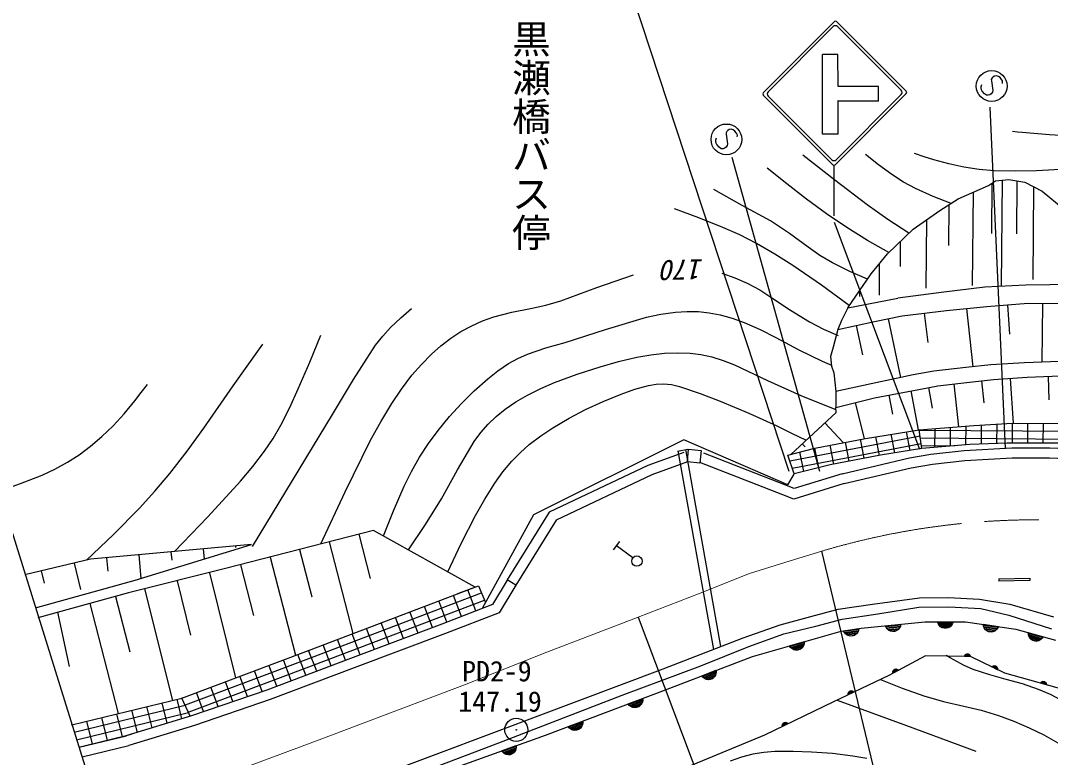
# Model space of a CAD drawing. Units: millimetres, scale not verified. Extents: x 40000 to 680000, y 20000 to 380000.
# Drawn here: x 263813 to 330315, y 287947 to 335540 of the extents above; entities that cross this region are included whole.
import ezdxf
from ezdxf.enums import TextEntityAlignment as Align

# ---------------------------------------------------------------- set-up
doc = ezdxf.new("R2010")
doc.units = ezdxf.units.MM
doc.header["$LTSCALE"] = 1000
doc.linetypes.add('CHAIN', pattern=[18.5, 12, -1.5, 3.5, -1.5])
for name, color, linetype, lineweight in [('M-BGD', 7, 'Continuous', 25), ('M-BMK', 2, 'CHAIN', 13), ('M-STR-STRC', 7, 'Continuous', 25)]:
    doc.layers.add(name, color=color, linetype=linetype, lineweight=lineweight)
doc.layers.add('M-BGD-HTXT', color=7, linetype='Continuous')
doc.layers.add('M-BMK-SRVR', color=7, linetype='Continuous')
doc.styles.add('@ＭＳ ゴシック', font='')
doc.styles.add('ＭＳ ゴシック', font='')
doc.styles.add('ＭＳ 明朝', font='')
doc.styles.get('@ＭＳ ゴシック').set_extended_font_data('@MS Gothic')
doc.styles.get('ＭＳ ゴシック').set_extended_font_data('MS Gothic')
doc.styles.get('ＭＳ 明朝').set_extended_font_data('MS Mincho')

# ---------------------------------------------------------------- blocks, each defined once
blk = doc.blocks.new('BUHIN2')
at = {"color": 3, "linetype": 'Continuous', "lineweight": 25}
for radius in [746, 22.5]:
    blk.add_circle((0, 0), radius, dxfattribs=at)
blk = doc.blocks.new('BUHIN149')
at = {"color": 7, "linetype": 'Continuous', "lineweight": 25}
for p, q in [((96, 326), (-95, -321)), ((1261, -371), (0, 0))]:
    blk.add_line(p, q, dxfattribs=at)
blk.add_circle((1583, -466), 335, dxfattribs=at)
blk = doc.blocks.new('BUHIN175')
at = {"color": 7, "linetype": 'Continuous', "lineweight": 25}
for p, q in [((404, 258), (-323, -354)), ((-264, -386), (425, 194)), ((436, 122), (-193, -408)), ((-118, -426), (438, 42)), ((433, -44), (-30, -434)), ((100, -406), (385, -166))]:
    blk.add_line(p, q, dxfattribs=at)
blk.add_lwpolyline([(382, 322), (426, 208), (445, 97), (441, -50), (396, -167), (330, -271), (211, -371), (97, -418), (-25, -443), (-171, -422), (-280, -386), (-382, -322)], close=True, dxfattribs=at)
blk = doc.blocks.new('BUHIN176')
at = {"color": 7, "linetype": 'Continuous', "lineweight": 25}
for p, q in [((399, 265), (-317, -359)), ((-257, -390), (421, 202)), ((434, 130), (-186, -411)), ((-111, -428), (437, 50)), ((433, -37), (-22, -434)), ((107, -404), (388, -159))]:
    blk.add_line(p, q, dxfattribs=at)
blk.add_lwpolyline([(377, 329), (422, 216), (443, 105), (442, -42), (398, -160), (335, -265), (218, -367), (105, -416), (-18, -444), (-164, -425), (-273, -391), (-377, -329)], close=True, dxfattribs=at)
blk = doc.blocks.new('BUHIN131')
at = {"color": 7, "linetype": 'Continuous', "lineweight": 25}
blk.add_lwpolyline([(593, 400), (576, 480), (529, 548), (449, 618), (315, 696), (185, 732), (52, 723), (-60, 661), (-122, 564), (-156, 497), (-172, 390), (-139, 307), (172, -240), (179, -348), (150, -476), (81, -575), (3, -639), (-103, -681), (-260, -642), (-458, -526), (-537, -462), (-596, -375), (-627, -270), (-630, -136)], dxfattribs=at)
blk.add_circle((0, 0), 995, dxfattribs=at)

msp = doc.modelspace()

# ---------------------------------------------------------------- hatches: boundary and pattern name
at = {"layer": 'M-BGD'}
h = msp.add_hatch(dxfattribs=at)
h.set_pattern_fill('USER', color=256, style=0, pattern_type=2)
h.set_pattern_definition([(359.57, (327867, 309542), (3.755, 499.986), []), (89.57, (327867, 309542), (-1999.94, 15), []), (89.57, (328863, 309034), (-1999.94, 15), [])])
h.paths.add_polyline_path([(321850, 309115), (325368, 309378), (327867, 309542), (331137, 309517), (334639, 309234), (334562, 308152), (331884, 308255), (327532, 308255), (325111, 308152), (322014, 307897)])
h = msp.add_hatch(dxfattribs=at)
h.set_pattern_fill('USER', color=256, style=0, pattern_type=2)
h.set_pattern_definition([(10.864, (315109, 307931), (-94.24, 491.04), []), (100.864, (315109, 307931), (-1964.15, -376.96), []), (100.864, (316185, 307628), (-1964.15, -376.96), [])])
h.paths.add_polyline_path([(313366, 307470), (315109, 307931), (318364, 308555), (321850, 309115), (322014, 307897), (319351, 307470), (316095, 306845), (313761, 306254)])
h = msp.add_hatch(dxfattribs=at)
h.set_pattern_fill('USER', color=256, style=0, pattern_type=2)
h.set_pattern_definition([(20.799, (282414, 294863), (-177.545, 467.416), []), (110.799, (282414, 294863), (-1869.66, -710.18), []), (110.8, (283526, 294751), (-1869.66, -710.18), [])])
h.paths.add_polyline_path([(282414, 294863), (293393, 299034), (293831, 297943), (293778, 297621), (291013, 296560), (285115, 294340), (282943, 293519)])
h = msp.add_hatch(dxfattribs=at)
h.set_pattern_fill('USER', color=256, style=0, pattern_type=2)
h.set_pattern_definition([(20.649, (274233, 291780), (-176.322, 467.88), []), (110.65, (274233, 291780), (-1871.5, -705.3), []), (110.65, (275345, 291665), (-1871.5, -705.3), [])])
h.paths.add_polyline_path([(274233, 291780), (282414, 294863), (282943, 293519), (279708, 292297), (274841, 290634)])
h = msp.add_hatch(dxfattribs=at)
h.set_pattern_fill('USER', color=256, style=0, pattern_type=2)
h.set_pattern_definition([(13.681, (267117, 290048), (-118.26, 485.813), []), (103.68, (267117, 290048), (-1943.25, -473.04), []), (103.68, (268206, 289799), (-1943.25, -473.04), [])])
h.paths.add_polyline_path([(267117, 290048), (274233, 291780), (274765, 290611), (270654, 289345), (267828, 288662), (267593, 288521)])

# ---------------------------------------------------------------- linework, layer by layer
for p, q in [((313448, 306417), (302643, 339226)), ((327420, 307909), (326422, 329953)), ((315433, 306417), (309762, 326692)), ((326307, 324895), (326780, 325199)), ((326780, 325199), (327624, 325266)), ((327202, 325233), (327140, 318401)), ((327624, 325266), (328670, 325098)), ((324349, 324017), (326307, 324895)), ((326543, 325047), (326514, 321784)), ((328147, 325182), (328116, 321766)), ((328670, 325098), (329785, 324524)), ((329228, 324811), (329173, 318818)), ((323167, 323274), (324349, 324017)), ((325328, 324456), (325273, 318436)), ((329785, 324524), (331135, 323409)), ((321445, 322059), (323167, 323274)), ((323758, 323646), (323734, 321019)), ((322306, 322667), (322266, 318266)), ((319790, 320472), (321445, 322059)), ((320618, 321265), (320603, 319666)), ((318744, 319189), (319790, 320472)), ((319267, 319830), (319249, 317804)), ((317224, 316994), (318744, 319189)), ((317984, 318091), (317981, 317721)), ((323437, 318007), (320466, 317602)), ((326071, 318311), (323437, 318007)), ((328738, 318446), (326071, 318311)), ((332486, 318514), (328738, 318446)), ((317224, 316994), (320466, 317602)), ((326206, 317080), (328873, 317282)), ((328873, 317282), (332587, 317249)), ((329802, 317274), (329767, 313474)), ((317224, 316994), (316835, 316171)), ((320736, 316472), (323606, 316810)), ((322171, 316641), (322393, 314751)), ((323606, 316810), (326206, 317080)), ((324906, 316945), (325297, 313175)), ((327539, 317181), (327684, 315282)), ((316835, 316171), (316583, 315594)), ((316583, 315594), (318946, 316101)), ((318946, 316101), (320736, 316472)), ((319841, 316286), (320631, 312479)), ((316583, 315594), (316276, 314450)), ((317764, 315847), (318172, 313947)), ((316276, 314450), (316122, 313849)), ((316122, 313849), (316178, 313220)), ((326476, 313298), (324855, 313129)), ((328637, 313433), (326476, 313298)), ((331439, 313535), (328637, 313433)), ((316178, 313220), (316332, 312786)), ((316332, 312786), (316448, 311576)), ((321445, 312657), (320364, 312420)), ((322795, 312893), (321445, 312657)), ((324855, 313129), (322795, 312893)), ((328813, 312502), (331507, 312608)), ((318744, 312083), (316448, 311576)), ((320364, 312420), (318744, 312083)), ((321821, 311718), (323051, 311952)), ((323051, 311952), (325085, 312185)), ((324068, 312068), (324385, 309304)), ((325085, 312185), (326632, 312354)), ((325859, 312269), (326014, 310850)), ((326632, 312354), (328813, 312502)), ((327723, 312428), (327919, 309541)), ((330160, 312555), (330220, 311040)), ((316448, 311576), (316460, 310553)), ((318961, 311167), (320783, 311528)), ((319872, 311348), (320116, 310111)), ((320783, 311528), (321821, 311718)), ((321302, 311623), (321765, 309101)), ((322436, 311835), (322686, 310515)), ((316460, 310553), (318961, 311167)), ((317710, 310860), (318281, 308539)), ((313557, 307521), (316481, 310235)), ((316481, 310235), (316460, 310553)), ((261145, 309266), (269000, 284097)), ((315750, 309556), (316935, 308281)), ((321850, 309114), (325368, 309377)), ((325368, 309377), (327867, 309542)), ((327867, 309542), (331137, 309517)), ((318364, 308555), (321850, 309114)), ((322014, 307898), (321850, 309114)), ((306636, 308462), (296937, 303612)), ((313366, 305552), (306636, 308462)), ((313366, 307470), (315109, 307930)), ((314288, 308199), (314469, 308004)), ((315109, 307930), (318364, 308555)), ((325111, 308152), (322014, 307898)), ((324738, 307773), (327829, 307954)), ((327532, 308255), (325111, 308152)), ((331884, 308255), (327532, 308255)), ((327829, 307954), (330275, 307945)), ((330275, 307945), (333476, 307828)), ((306224, 307735), (306891, 307856)), ((306258, 307741), (308560, 294925)), ((309024, 295104), (306775, 307835)), ((306870, 307038), (306953, 307850)), ((306953, 307850), (307767, 307767)), ((307767, 307767), (307684, 306955)), ((313761, 306254), (313366, 307470)), ((319351, 307470), (316095, 306845)), ((316858, 306262), (321221, 307290)), ((322014, 307898), (319351, 307470)), ((321221, 307290), (322598, 307531)), ((322598, 307531), (324738, 307773)), ((324794, 307124), (327847, 307303)), ((327847, 307303), (330262, 307295)), ((330262, 307295), (333424, 307180)), ((307684, 306955), (306870, 307038)), ((316095, 306845), (313761, 306254)), ((317007, 305629), (321333, 306650)), ((321333, 306650), (322691, 306887)), ((322691, 306887), (324794, 307124)), ((313366, 305552), (313761, 306253)), ((316858, 306262), (313758, 305324)), ((313758, 305324), (313274, 305503)), ((317007, 305629), (313737, 304638)), ((313737, 304638), (313037, 304897)), ((296937, 303612), (293622, 297562)), ((286605, 302611), (277053, 300139)), ((293175, 298951), (286605, 302611)), ((285649, 302364), (286388, 299509)), ((278720, 301699), (268331, 300742)), ((271203, 299395), (278720, 301699)), ((275603, 301412), (275663, 300762)), ((277681, 301604), (277691, 301495)), ((281829, 301375), (282622, 298310)), ((283739, 301870), (285272, 295949)), ((325245, 260929), (315549, 301267)), ((268331, 300742), (264091, 299743)), ((269370, 300838), (269449, 299971)), ((271447, 301029), (271587, 299512)), ((273525, 301221), (273575, 300679)), ((279919, 300881), (281559, 294541)), ((265151, 299993), (265337, 299202)), ((267271, 300492), (267673, 298784)), ((277053, 300139), (270777, 298579)), ((278008, 300386), (278855, 297114)), ((264781, 297615), (271203, 299395)), ((273915, 299359), (274790, 295840)), ((276007, 299879), (277696, 293085)), ((295227, 299400), (294285, 297816)), ((295786, 299067), (295233, 299410)), ((271823, 298839), (273615, 291630)), ((282414, 294863), (293393, 299034)), ((293393, 299034), (293831, 297943)), ((295786, 299067), (294728, 297290)), ((270777, 298579), (264927, 296969)), ((269948, 298351), (270861, 294774)), ((318835, 297848), (321870, 298245)), ((321870, 298245), (323706, 298270)), ((323706, 298270), (325741, 298171)), ((325741, 298171), (327702, 297848)), ((266197, 297318), (266955, 293826)), ((268289, 297894), (270107, 290776)), ((294285, 297816), (291013, 296560)), ((294728, 297290), (291242, 295952)), ((314840, 297054), (316602, 297526)), ((316602, 297526), (318835, 297848)), ((319165, 297223), (321821, 297650)), ((321821, 297650), (323761, 297673)), ((323761, 297673), (325824, 297555)), ((325824, 297555), (327627, 297128)), ((327702, 297848), (330522, 297029)), ((303686, 297015), (318169, 258594)), ((312854, 296508), (314840, 297054)), ((315171, 296426), (316864, 296867)), ((316864, 296867), (319165, 297223)), ((318097, 296285), (322216, 296707)), ((322216, 296707), (324837, 296707)), ((324002, 296644), (323052, 296644)), ((324837, 296707), (328089, 296235)), ((327627, 297128), (330377, 296250)), ((291013, 296560), (285115, 294340)), ((291242, 295952), (285345, 293731)), ((310472, 295664), (312854, 296508)), ((311083, 294473), (316806, 296111)), ((313107, 295928), (315171, 296426)), ((316806, 296111), (318097, 296285)), ((317930, 296199), (316989, 296073)), ((317022, 296014), (317914, 296134)), ((317885, 296067), (317070, 295957)), ((317123, 295902), (317844, 295999)), ((320635, 296482), (319690, 296385)), ((319722, 296326), (320617, 296417)), ((320586, 296351), (319768, 296268)), ((319819, 296210), (320543, 296284)), ((320489, 296216), (319887, 296154)), ((320011, 296104), (320381, 296142)), ((323077, 296582), (323977, 296582)), ((323939, 296519), (323117, 296519)), ((323162, 296457), (323889, 296457)), ((323829, 296394), (323224, 296394)), ((323342, 296332), (323714, 296332)), ((326924, 296341), (325984, 296477)), ((326000, 296412), (326890, 296283)), ((326844, 296226), (326030, 296344)), ((326066, 296276), (326786, 296172)), ((326718, 296118), (326119, 296205)), ((326226, 296126), (326595, 296073)), ((328089, 296235), (330645, 295516)), ((329807, 295687), (328893, 295944)), ((305319, 293671), (310472, 295664)), ((310831, 295121), (313107, 295928)), ((314418, 295363), (313505, 295101)), ((313546, 295048), (314411, 295296)), ((317793, 295929), (317193, 295848)), ((317318, 295802), (317687, 295851)), ((328900, 295877), (329766, 295633)), ((329713, 295583), (328921, 295806)), ((328948, 295734), (329648, 295537)), ((329573, 295493), (328991, 295657)), ((329087, 295565), (329446, 295464)), ((274233, 291780), (282414, 294863)), ((282943, 293519), (282414, 294863)), ((307733, 293864), (310831, 295121)), ((314393, 295225), (313602, 294999)), ((313662, 294951), (314362, 295152)), ((314321, 295075), (313740, 294908)), ((313870, 294881), (314228, 294983)), ((325035, 294609), (324886, 294612)), ((285115, 294340), (279708, 292297)), ((305450, 292314), (311083, 294473)), ((322259, 294507), (319877, 293241)), ((325153, 294457), (322259, 294507)), ((324769, 294489), (325149, 294482)), ((325139, 294507), (324779, 294513)), ((324795, 294538), (325124, 294532)), ((325106, 294558), (324815, 294563)), ((324840, 294587), (325082, 294583)), ((327362, 293390), (325153, 294457)), ((285345, 293731), (279928, 291685)), ((294550, 289627), (305319, 293671)), ((302663, 291967), (307733, 293864)), ((308732, 293505), (307845, 293165)), ((307891, 293116), (308731, 293438)), ((308719, 293366), (307951, 293072)), ((308015, 293030), (308694, 293290)), ((320462, 293609), (320145, 293440)), ((320146, 293469), (320437, 293623)), ((320147, 293413), (320483, 293591)), ((320409, 293637), (320152, 293500)), ((320161, 293534), (320375, 293647)), ((320322, 293647), (320190, 293577)), ((326560, 293805), (326902, 293640)), ((326904, 293667), (326580, 293823)), ((326604, 293839), (326900, 293696)), ((326895, 293727), (326633, 293853)), ((326665, 293865), (326883, 293760)), ((326852, 293803), (326718, 293868)), ((331978, 292099), (327362, 293390)), ((308661, 293210), (308096, 292994)), ((308228, 292977), (308576, 293111)), ((319877, 293241), (316313, 291546)), ((329690, 292765), (330056, 292663)), ((330053, 292689), (329706, 292786)), ((329728, 292806), (330045, 292718)), ((330034, 292747), (329754, 292825)), ((329784, 292843), (330017, 292777)), ((329978, 292814), (329835, 292854)), ((279708, 292297), (274841, 290634)), ((294705, 288889), (302663, 291967)), ((297708, 289386), (305450, 292314)), ((317581, 292204), (317256, 292050)), ((317258, 292023), (317601, 292186)), ((317259, 292079), (317556, 292220)), ((317529, 292235), (317266, 292110)), ((317277, 292143), (317496, 292247)), ((317443, 292249), (317308, 292185)), ((267117, 290048), (274233, 291780)), ((274765, 290611), (274233, 291780)), ((279928, 291685), (275041, 290016)), ((316313, 291546), (311845, 289386)), ((274841, 290634), (270616, 289334)), ((275041, 290016), (270807, 288713)), ((313328, 290158), (313004, 290002)), ((313006, 290031), (313302, 290174)), ((313006, 289975), (313348, 290140)), ((313275, 290189), (313013, 290062)), ((313024, 290095), (313242, 290200)), ((313189, 290202), (313055, 290138)), ((267593, 288606), (270654, 289345)), ((284369, 285806), (294550, 289627)), ((288271, 286004), (297708, 289386)), ((311845, 289386), (303929, 286111)), ((267787, 287983), (270807, 288713)), ((284626, 285084), (294705, 288889))]:
    msp.add_line(p, q, dxfattribs=at)
for points in [[(342849, 328875), (340975, 328566), (339084, 328315), (337361, 328171), (335623, 328086), (333835, 328040), (332038, 328054), (330263, 328153), (328491, 328312), (328182, 328343), (327874, 328373)], [(321180, 321805), (319814, 322693), (318483, 323630), (316399, 325231), (314319, 326848)], [(323901, 323736), (322746, 324184), (321607, 324691), (320826, 325114), (320074, 325590), (319210, 326220), (318376, 326897)], [(346244, 327134), (341272, 326719), (336292, 326308), (332858, 326039), (329407, 325829), (328045, 325806), (326683, 325843), (325706, 325924), (324729, 326065), (323758, 326279), (322789, 326553), (322170, 326750), (321544, 326957)], [(319888, 320566), (318514, 321340), (317170, 322167), (315855, 323061), (314567, 324010), (313297, 325000), (312033, 326012)], [(318498, 318834), (317352, 319336), (316238, 319890), (315436, 320373), (314664, 320908), (313470, 321788), (312245, 322616), (310407, 323603), (308590, 324621)], [(317322, 317136), (315530, 318450), (313690, 319726), (312530, 320461), (311333, 321148), (310265, 321692), (309164, 322184), (307614, 322799), (306045, 323373)], [(309101, 319225), (309929, 318934), (310740, 318584), (311543, 318143), (312327, 317643), (313525, 316831), (314752, 316072), (315663, 315617), (316605, 315203)], [(283207, 301732), (284782, 305101), (286411, 308442), (287066, 309633), (287778, 310805), (288404, 311728), (289088, 312628), (289692, 313331), (290346, 313999), (290952, 314538), (291595, 315029), (292250, 315454), (292946, 315833), (293650, 316148), (294375, 316407), (295546, 316707), (296741, 316950), (297725, 317165), (298692, 317438), (301034, 318301), (303398, 319108)], [(278780, 301576), (281377, 305833), (283962, 310102), (285318, 312348), (286731, 314569), (287196, 315163), (287707, 315718), (288368, 316341), (289056, 316941)], [(287254, 302249), (287887, 303869), (288576, 305468), (289049, 306423), (289574, 307347), (290145, 308222), (290773, 309073), (291507, 309961), (292290, 310813), (293109, 311625), (293977, 312400), (294633, 312914), (295328, 313382), (295916, 313713), (296539, 313994), (297737, 314401), (298971, 314756), (301585, 315592), (304235, 316375), (305159, 316567), (306097, 316700), (306845, 316750), (307599, 316740), (308287, 316669), (308979, 316536), (309768, 316315), (310545, 316035), (311583, 315581), (312594, 315073), (314075, 314284), (315580, 313550), (315872, 313417), (316172, 313281)], [(268069, 300680), (269803, 302349), (271491, 304056), (272488, 305146), (273447, 306282), (274563, 307729), (275640, 309222), (277534, 311943), (279453, 314636)], [(273761, 301242), (275909, 303493), (278024, 305795), (278816, 306738), (279565, 307724), (280115, 308542), (280620, 309401), (281210, 310558), (281748, 311745), (282481, 313479), (283198, 315213)], [(288869, 301350), (289958, 302983), (291001, 304655), (292030, 306521), (293105, 308346), (293532, 308930), (294012, 309482), (294529, 309975), (295098, 310433), (295796, 310911), (296540, 311347), (297408, 311786), (298298, 312169), (299746, 312701), (301232, 313182), (302414, 313523), (303618, 313807), (304503, 313960), (305404, 314053), (306221, 314081), (307046, 314048), (307751, 313964), (308452, 313820), (309192, 313595), (309915, 313311), (312043, 312290), (314200, 311321), (315328, 310862), (316469, 310412)], [(262404, 305146), (263816, 305636), (265201, 306181), (266031, 306568), (266834, 307009), (267591, 307498), (268324, 308043), (269068, 308675), (269781, 309359), (270511, 310150), (271198, 310983), (271607, 311511), (272010, 312043)], [(291410, 299934), (292273, 301766), (293192, 303576), (293790, 304635), (294442, 305665), (294965, 306390), (295533, 307074), (296072, 307631), (296661, 308151), (297407, 308719), (298194, 309242), (299237, 309857), (300303, 310417), (301440, 310944), (302606, 311418), (303473, 311726), (304359, 311976), (304849, 312059), (305340, 312080), (305849, 312029), (306366, 311915), (307692, 311463), (308996, 310955), (310831, 310183), (312640, 309356), (313594, 308901), (314547, 308439)], [(341671, 275657), (339797, 279163), (337973, 282701), (337080, 284430), (336126, 286142), (335474, 287204), (334770, 288235), (334204, 288966), (333588, 289664), (333018, 290221), (332399, 290741), (331748, 291209), (331062, 291627), (330320, 292010), (329543, 292341), (328508, 292691), (327462, 292982), (326396, 293275), (325334, 293628), (324695, 293908), (324073, 294246), (323832, 294389), (323593, 294533)], [(319345, 292988), (320735, 292426), (322143, 291922), (323420, 291564), (324715, 291264), (325842, 290993), (326959, 290664), (327958, 290292), (328948, 289858), (329887, 289398), (330805, 288880)], [(316538, 291653), (321021, 290000), (325506, 288359)], [(318465, 287869), (317564, 288033), (316237, 288189), (314887, 288286), (313701, 288339), (312510, 288331), (311806, 288274), (311100, 288155), (310359, 287961), (309631, 287708)]]:
    msp.add_lwpolyline(points, dxfattribs=at)
for points in [[(324027, 296707), (323987, 296592), (323929, 296494), (323832, 296384), (323722, 296324), (323604, 296287), (323449, 296287), (323332, 296324), (323222, 296384), (323124, 296494), (323064, 296592), (323027, 296707)], [(317947, 296265), (317923, 296145), (317879, 296041), (317797, 295919), (317696, 295845), (317584, 295792), (317431, 295771), (317309, 295793), (317192, 295838), (317081, 295934), (317008, 296022), (316956, 296131)], [(320654, 296547), (320626, 296428), (320579, 296325), (320493, 296206), (320389, 296135), (320276, 296086), (320122, 296070), (320001, 296095), (319886, 296144), (319778, 296243), (319708, 296334), (319659, 296445)], [(326958, 296399), (326902, 296291), (326831, 296203), (326719, 296108), (326601, 296064), (326479, 296044), (326326, 296066), (326215, 296120), (326115, 296196), (326034, 296318), (325989, 296424), (325968, 296543)], [(329848, 295740), (329778, 295640), (329697, 295562), (329573, 295482), (329451, 295454), (329327, 295450), (329178, 295492), (329075, 295560), (328986, 295648), (328922, 295780), (328890, 295890), (328885, 296011)], [(314425, 295430), (314418, 295308), (314390, 295199), (314326, 295066), (314237, 294978), (314134, 294910), (313985, 294867), (313862, 294871), (313740, 294898), (313616, 294977), (313531, 295054), (313464, 295155)], [(324759, 294464), (324775, 294509), (324799, 294548), (324839, 294591), (324883, 294615), (324930, 294629), (324992, 294628), (325039, 294612), (325083, 294587), (325121, 294542), (325144, 294503), (325158, 294457)], [(308733, 293573), (308737, 293451), (308718, 293339), (308667, 293202), (308585, 293106), (308489, 293029), (308344, 292974), (308221, 292967), (308097, 292983), (307967, 293051), (307876, 293121), (307800, 293215)], [(320150, 293386), (320143, 293434), (320145, 293480), (320159, 293537), (320186, 293579), (320221, 293614), (320276, 293643), (320324, 293652), (320374, 293651), (320429, 293631), (320469, 293607), (320504, 293574)], [(326540, 293787), (326574, 293822), (326612, 293847), (326666, 293869), (326716, 293872), (326765, 293865), (326821, 293838), (326857, 293804), (326886, 293763), (326902, 293707), (326907, 293661), (326900, 293613)], [(329674, 292743), (329702, 292783), (329734, 292815), (329784, 292847), (329832, 292858), (329882, 292860), (329941, 292843), (329983, 292816), (330019, 292781), (330044, 292728), (330057, 292684), (330059, 292636)], [(317260, 291996), (317254, 292044), (317258, 292090), (317275, 292146), (317304, 292187), (317340, 292220), (317396, 292247), (317445, 292254), (317495, 292251), (317549, 292228), (317587, 292203), (317621, 292168)], [(313007, 289948), (313002, 289996), (313006, 290042), (313022, 290098), (313051, 290139), (313086, 290173), (313142, 290200), (313191, 290207), (313241, 290204), (313295, 290182), (313334, 290157), (313368, 290122)]]:
    msp.add_lwpolyline(points, close=True, dxfattribs=at)
at = {"layer": 'M-BMK'}
for p, q in [((313513, 300650), (315549, 301267)), ((310877, 299816), (313513, 300650)), ((307707, 298549), (310877, 299816)), ((303686, 297015), (307707, 298549)), ((297804, 294752), (303686, 297015)), ((292479, 292637), (297804, 294752)), ((283272, 289138), (292479, 292637)), ((277426, 286975), (283272, 289138))]:
    msp.add_line(p, q, dxfattribs=at)
msp.add_arc((329397, 255016), 48280, 73.78763, 106.66791, dxfattribs=at)
at = {"layer": 'M-STR-STRC'}
for p, q in [((311763, 330875), (316365, 335477)), ((316506, 335477), (321008, 330975)), ((312088, 330946), (316294, 335152)), ((316577, 335152), (320683, 331046)), ((315595, 328196), (315595, 333348)), ((316594, 333348), (315595, 333348)), ((316617, 331283), (316594, 333348)), ((319204, 331283), (316617, 331283)), ((319204, 330329), (319204, 331283)), ((316265, 326232), (311763, 330734)), ((312088, 330663), (316194, 326557)), ((321008, 330834), (316406, 326232)), ((320683, 330763), (316477, 326557)), ((319204, 330329), (316571, 330329)), ((316594, 330329), (316594, 328196)), ((316594, 328196), (315595, 328196)), ((316335, 326202), (316335, 322928)), ((321885, 307834), (316362, 322492)), ((306645, 307648), (304328, 306796)), ((313274, 305503), (307924, 307603)), ((304328, 306796), (297942, 303781)), ((306870, 307038), (304579, 306195)), ((313037, 304897), (307686, 306998)), ((304579, 306195), (298393, 303275)), ((297942, 303781), (295233, 299410)), ((298393, 303275), (295786, 299067)), ((326982, 299474), (328986, 299522)), ((326982, 299474), (326986, 299324)), ((328990, 299372), (326986, 299324)), ((328986, 299522), (328990, 299372))]:
    msp.add_line(p, q, dxfattribs=at)
for centre, radius, start, end in [((316435, 335010), 200, 45, 135), ((316435, 335406), 100, 45, 135), ((311834, 330805), 100, 135, 225), ((312230, 330805), 200, 135, 225), ((320541, 330904), 200, 315, 45), ((320937, 330904), 100, 315, 45), ((316336, 326698), 200, 225, 315), ((316336, 326303), 100, 225, 315)]:
    msp.add_arc(centre, radius, start, end, dxfattribs=at)

# ---------------------------------------------------------------- block references
at = {"layer": 'M-BGD', "rotation": 339.60633}
for name, p in [('BUHIN131', (326525, 331315)), ('BUHIN131', (309394, 327865)), ('BUHIN149', (302290, 301620)), ('BUHIN176', (303515, 291582)), ('BUHIN176', (299643, 290118)), ('BUHIN175', (295349, 288540))]:
    msp.add_blockref(name, p, dxfattribs=at)
at = {"layer": 'M-BMK-SRVR', "rotation": 339.60633}
msp.add_blockref('BUHIN2', (295825, 289730), dxfattribs=at)

# ---------------------------------------------------------------- texts
at = {"layer": 'M-BGD', "style": '@ＭＳ ゴシック'}
msp.add_text('黒瀬橋バス停', height=1833, rotation=270, dxfattribs=at).set_placement((295302, 335621), align=Align.BOTTOM_LEFT)
at = {"layer": 'M-BGD', "style": 'ＭＳ 明朝', "oblique": 15}
msp.add_text('170', height=1320, rotation=181.6, dxfattribs=at).set_placement((307920, 320529), align=Align.BOTTOM_LEFT)
at = {"layer": 'M-BGD-HTXT', "style": 'ＭＳ ゴシック'}
for s, p in [('PD2-9', (292326, 292464)), ('147.19', (292081, 290505))]:
    msp.add_text(s, height=1320, dxfattribs=at).set_placement(p, align=Align.BOTTOM_LEFT)

doc.saveas('drawing.dxf')
